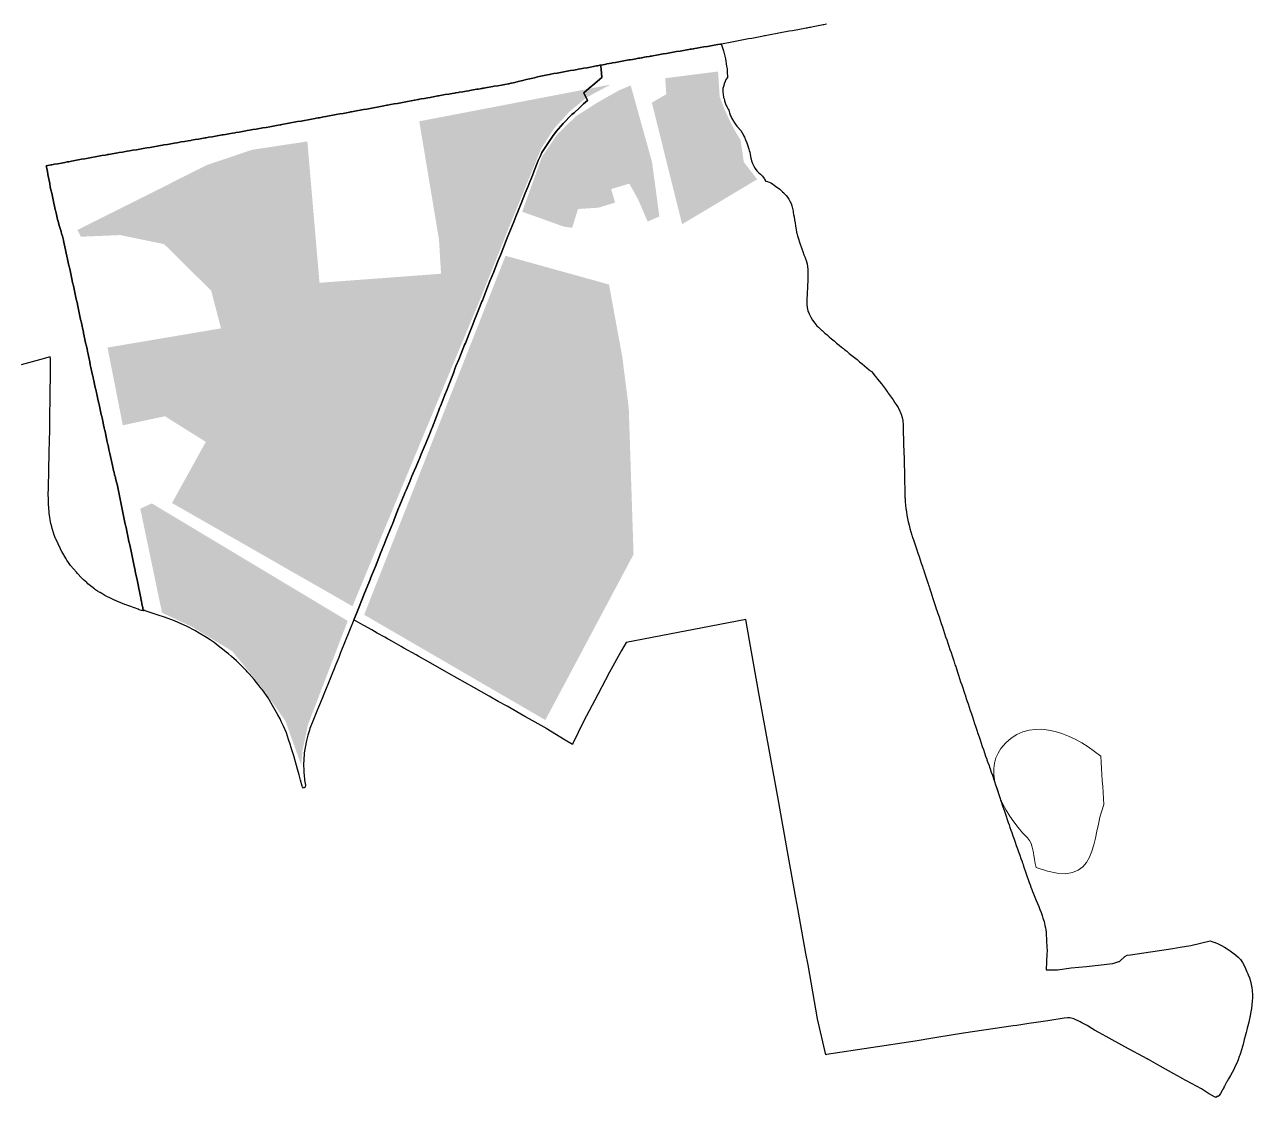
# Model space of a CAD drawing. Header units: inches. Extents: x 700041 to 707276, y 9319434 to 9324899.
# Drawn here: x 702514 to 705957, y 9319434 to 9322442 of the extents above; entities that cross this region are included whole.
import ezdxf

# ---------------------------------------------------------------- set-up
doc = ezdxf.new("R2010")
doc.units = ezdxf.units.IN
doc.header["$MEASUREMENT"] = 0
doc.layers.add('kampung', color=140, linetype='Continuous', lineweight=0)
doc.layers.add('Layer 2', color=7, linetype='Continuous', lineweight=0)

msp = doc.modelspace()

# ---------------------------------------------------------------- hatches: boundary and pattern name
at = {"layer": 'kampung'}
for points in [[(704458.2, 9322310.8), (704310.1, 9322291.9), (704313.1, 9322247.1), (704272.5, 9322223.3), (704357.6, 9321882.6), (704567.9, 9322008.4), (704530.5, 9322056.7), (704521.8, 9322117.5), (704503.3, 9322148.8), (704479.3, 9322197.6), (704462.9, 9322239.9), (704458.2, 9322310.8)], [(703633.9, 9321294.7), (703792.9, 9321676), (703874.4, 9321879.6), (703963.1, 9322096), (703998.6, 9322150.8), (704039.9, 9322196.5), (704088.3, 9322237.3), (704156.7, 9322274), (703620.5, 9322171.1), (703675.7, 9321840.1), (703681.5, 9321743.7), (703340.7, 9321718.3), (703306.7, 9322114.7), (703151.8, 9322091.3), (703026, 9322048.8), (702661.8, 9321866.5), (702671.5, 9321847.5), (702782, 9321852.1), (702905, 9321826.7), (703037.1, 9321696), (703064.5, 9321590.5), (702746.3, 9321536.8), (702789.2, 9321318.8), (702907.3, 9321344.1), (703021.9, 9321272.3), (702927.1, 9321100.9), (703433.2, 9320811.4), (703633.9, 9321294.7)], [(704213.3, 9322271.7), (704180.3, 9322257.8), (704119.9, 9322223.6), (704059.8, 9322185.4), (704007.5, 9322134.7), (703964.1, 9322070.9), (703909.1, 9321917.5), (704026.6, 9321875.6), (704049.2, 9321872.5), (704065.5, 9321925.1), (704123.2, 9321929), (704169.6, 9321943.1), (704158.5, 9321981.1), (704209.4, 9321996.4), (704234.7, 9321951.1), (704260.7, 9321890), (704293.7, 9321904.3), (704273.2, 9322056.4), (704213.3, 9322271.7)], [(704152.5, 9321713.5), (703862.3, 9321794.1), (703465.9, 9320787.5), (703974, 9320492.4), (704221.3, 9320956.9), (704207.9, 9321366.8), (704189.9, 9321509.7), (704152.5, 9321713.5)], [(702838.2, 9321085), (702899.1, 9320793.2), (702985, 9320752.9), (703096.3, 9320685.1), (703182.4, 9320579.4), (703245, 9320490), (703289.5, 9320365.8), (703293, 9320407), (703308.5, 9320479.5), (703419.8, 9320770.3), (702870.6, 9321099.8), (702838.2, 9321085)]]:
    msp.add_hatch(color=256, dxfattribs=at).paths.add_polyline_path(points, flags=0)

# ---------------------------------------------------------------- linework, layer by layer
msp.add_lwpolyline([(704762.7, 9322443.5), (704754.5, 9322441.7), (704753.3, 9322441.4), (704743.9, 9322439.4), (704734.3, 9322437.6), (704725.1, 9322435.9), (704724.9, 9322435.9), (704724.7, 9322435.8), (704717.4, 9322434.5), (704715.1, 9322434), (704710.4, 9322433.2), (704707.6, 9322432.7), (704705.5, 9322432.3), (704695.9, 9322430.5), (704686.3, 9322428.7), (704681.9, 9322427.9), (704676.7, 9322427), (704667.1, 9322425.2), (704657.5, 9322423.4), (704647.9, 9322421.7), (704638.3, 9322419.9), (704628.7, 9322418.1), (704619.1, 9322416.4), (704609.5, 9322414.6), (704600.1, 9322412.8), (704590.8, 9322411), (704588.4, 9322410.5), (704581.4, 9322409.1), (704572, 9322407.3), (704567, 9322406.4), (704562.7, 9322405.5), (704553.3, 9322403.7), (704543.9, 9322401.9), (704534.5, 9322400.1), (704525.2, 9322398.3), (704515.8, 9322396.5), (704506.4, 9322394.6), (704497.1, 9322392.8), (704487.2, 9322391.2), (704477.4, 9322389.5), (704467.5, 9322387.8), (704466.8, 9322387.7), (704464.7, 9322387.4), (704457.7, 9322386.2), (704447.8, 9322384.5), (704438, 9322382.9), (704428.2, 9322381.2), (704418.3, 9322379.5), (704408.5, 9322377.9), (704399, 9322376.3), (704393.2, 9322375.2), (704389.5, 9322374.6), (704388.6, 9322374.5), (704384.1, 9322373.7), (704380.1, 9322373), (704376, 9322372.3), (704371.5, 9322371.5), (704370.6, 9322371.3), (704361.2, 9322369.7), (704351.7, 9322368.1), (704342.2, 9322366.4), (704332.8, 9322364.8), (704323.3, 9322363.2), (704313.8, 9322361.5), (704304.4, 9322359.9), (704294.9, 9322358.3), (704285.4, 9322356.6), (704275.8, 9322354.9), (704271.2, 9322354.1), (704267.9, 9322353.5), (704266.2, 9322353.2), (704257.7, 9322351.7), (704256.6, 9322351.5), (704251, 9322350.5), (704246.9, 9322349.8), (704245, 9322349.4), (704243.8, 9322349.2), (704239.2, 9322348.4), (704237.3, 9322348.1), (704234.9, 9322347.7), (704227.7, 9322346.4), (704218.1, 9322344.7), (704212.2, 9322343.6), (704208.4, 9322343), (704198.8, 9322341.3), (704189.2, 9322339.5), (704184.4, 9322338.7), (704179.6, 9322337.8), (704170.7, 9322336.2), (704161.9, 9322334.6), (704159.5, 9322334.1), (704153.2, 9322333), (704153.1, 9322333), (704146.6, 9322331.8), (704144.3, 9322331.3), (704135.5, 9322329.7), (704128.9, 9322328.5), (704126.7, 9322328.1), (704123.9, 9322327.6), (704120.5, 9322326.9), (704117.8, 9322326.4), (704113.1, 9322325.6), (704109, 9322324.8), (704100.2, 9322323.2), (704090.9, 9322321.5), (704081.7, 9322319.8), (704072.4, 9322318.2), (704066.4, 9322317.1), (704063.1, 9322316.5), (704053.8, 9322314.8), (704044.6, 9322313.2), (704035.3, 9322311.5), (704026, 9322309.8), (704016.8, 9322308.2), (704007.5, 9322306.5), (703998.2, 9322304.8), (703988.9, 9322303.1), (703988.7, 9322303.1), (703985.5, 9322302.5), (703979.7, 9322301.5), (703970.4, 9322299.8), (703961.3, 9322297.6), (703952.2, 9322295.5), (703943.1, 9322293.3), (703934, 9322291.1), (703930.8, 9322290.4), (703920.6, 9322287.9), (703910.8, 9322285.6), (703906.6, 9322284.6), (703897.5, 9322282.5), (703888.4, 9322280.3), (703879.3, 9322278.1), (703877, 9322277.6), (703874.7, 9322277), (703872.3, 9322276.5), (703870.2, 9322276), (703860.4, 9322274.3), (703850.6, 9322272.6), (703840.7, 9322270.9), (703830.9, 9322269.2), (703826.4, 9322268.5), (703821.1, 9322267.6), (703816.9, 9322266.9), (703811.3, 9322265.9), (703801.4, 9322264.2), (703798.6, 9322263.7), (703796.4, 9322263.4), (703794.9, 9322263.1), (703791.6, 9322262.5), (703785.8, 9322261.6), (703781.8, 9322260.9), (703772, 9322259.2), (703762.2, 9322257.5), (703759.2, 9322257), (703752.3, 9322255.8), (703752, 9322255.8), (703742.5, 9322254.2), (703732.7, 9322252.5), (703730.9, 9322252.2), (703722.9, 9322250.8), (703721.8, 9322250.6), (703719.7, 9322250.3), (703713, 9322249.1), (703703.2, 9322247.5), (703693.4, 9322245.8), (703683.6, 9322244.1), (703675.3, 9322242.7), (703672.1, 9322242.1), (703663.9, 9322240.7), (703654.4, 9322239), (703650.8, 9322238.3), (703644.9, 9322237.2), (703635.4, 9322235.5), (703625.8, 9322233.7), (703621.3, 9322232.9), (703619.1, 9322232.5), (703616.3, 9322232), (703607.8, 9322230.4), (703606.8, 9322230.2), (703597.3, 9322228.5), (703587.8, 9322226.7), (703578.2, 9322224.9), (703568.7, 9322223.2), (703559.2, 9322221.4), (703549.7, 9322219.7), (703540.1, 9322217.9), (703531.7, 9322216.4), (703529.1, 9322215.9), (703521.1, 9322214.4), (703511.6, 9322212.7), (703502, 9322210.9), (703492.5, 9322209.1), (703491.7, 9322209), (703483, 9322207.4), (703473.5, 9322205.6), (703464, 9322203.9), (703454.4, 9322202.1), (703444.9, 9322200.4), (703435.4, 9322198.6), (703430.1, 9322197.6), (703427.6, 9322197.2), (703425.9, 9322196.9), (703416.3, 9322195.1), (703406.8, 9322193.3), (703397.3, 9322191.6), (703387.5, 9322189.8), (703377.7, 9322188), (703367.8, 9322186.2), (703358, 9322184.4), (703352.2, 9322183.4), (703348.2, 9322182.6), (703341.1, 9322181.3), (703337, 9322180.6), (703331.4, 9322179.6), (703328.6, 9322179), (703318.7, 9322177.2), (703308.9, 9322175.5), (703299.1, 9322173.7), (703289.3, 9322171.9), (703279.4, 9322170.1), (703269.6, 9322168.3), (703259.8, 9322166.5), (703250, 9322164.7), (703240.2, 9322162.9), (703235.5, 9322162.1), (703232.3, 9322161.5), (703230.3, 9322161.1), (703220.5, 9322159.3), (703210.7, 9322157.5), (703201.2, 9322155.9), (703191.6, 9322154.2), (703182.1, 9322152.6), (703172.6, 9322151), (703163.1, 9322149.3), (703153.5, 9322147.7), (703144, 9322146), (703137.8, 9322144.9), (703134.5, 9322144.4), (703125, 9322142.7), (703115.4, 9322141.1), (703105.9, 9322139.4), (703103.8, 9322139.1), (703096.4, 9322137.8), (703086.9, 9322136.1), (703077.4, 9322134.5), (703070.2, 9322133.3), (703067.8, 9322132.9), (703058.3, 9322131.2), (703048.8, 9322129.6), (703039.3, 9322127.9), (703029.7, 9322126.3), (703022.5, 9322125), (703020.2, 9322124.6), (703010.7, 9322123), (703001.2, 9322121.3), (702991.6, 9322119.7), (702982, 9322118), (702979.5, 9322117.6), (702972.3, 9322116.4), (702962.6, 9322114.7), (702953, 9322113.1), (702945.2, 9322111.7), (702940.4, 9322110.9), (702933.6, 9322109.7), (702924, 9322108.1), (702914.3, 9322106.4), (702904.6, 9322104.8), (702900.4, 9322104), (702894.9, 9322103.1), (702885.3, 9322101.4), (702875.6, 9322099.8), (702865.9, 9322098.1), (702856.3, 9322096.5), (702846.6, 9322094.8), (702846.1, 9322094.7), (702836.9, 9322093.1), (702827.3, 9322091.5), (702817.6, 9322089.8), (702807.9, 9322088.2), (702801.1, 9322087), (702796.6, 9322086.2), (702788.6, 9322084.9), (702778.9, 9322083.2), (702770.8, 9322081.8), (702769.2, 9322081.5), (702759.6, 9322079.9), (702749.9, 9322078.2), (702746.3, 9322077.6), (702740.2, 9322076.6), (702730.6, 9322074.9), (702720.9, 9322073.2), (702711.2, 9322071.6), (702701.8, 9322069.8), (702692.3, 9322068.1), (702682.9, 9322066.3), (702673.5, 9322064.6), (702664, 9322062.8), (702654.6, 9322061.1), (702645.2, 9322059.3), (702637.6, 9322057.9), (702633.6, 9322057.2), (702626.3, 9322055.8), (702616.9, 9322054.1), (702607.4, 9322052.3), (702598, 9322050.6), (702590.6, 9322049.2), (702588.6, 9322048.8), (702579.3, 9322047.1), (702579.1, 9322047.1), (702574.5, 9322046.2), (702574.5, 9322046.2), (702576, 9322038.5), (702577.6, 9322030.1), (702579.2, 9322021.6), (702580.9, 9322013.2), (702582.5, 9322004.7), (702584.1, 9321996.3), (702585.8, 9321987.8), (702587.8, 9321978.6), (702589.8, 9321969.5), (702591.8, 9321960.3), (702593.8, 9321951.1), (702595.8, 9321942), (702597.8, 9321932.8), (702599.9, 9321923.6), (702601.9, 9321914.4), (702603.9, 9321905.3), (702605.9, 9321896.1), (702608.4, 9321887.6), (702610.9, 9321879.2), (702613.5, 9321870.7), (702616, 9321862.3), (702617.7, 9321856.6), (702618.5, 9321853.8), (702618.6, 9321853.6), (702619.4, 9321850.7), (702619.6, 9321850), (702619.9, 9321849.2), (702621, 9321845.3), (702622.7, 9321837.8), (702622.9, 9321836.6), (702624.8, 9321827.9), (702626.7, 9321819.2), (702628.6, 9321810.5), (702630.5, 9321801.7), (702632.4, 9321793), (702634.3, 9321784.3), (702636.2, 9321775.6), (702638.1, 9321766.9), (702640.2, 9321757.4), (702642.2, 9321747.9), (702644.3, 9321738.4), (702646.3, 9321729), (702648.4, 9321719.5), (702650.5, 9321710), (702652.5, 9321700.6), (702654.6, 9321691.1), (702656.6, 9321681.6), (702658.7, 9321672.1), (702660.8, 9321662.7), (702662.8, 9321653.2), (702664.9, 9321643.7), (702666.9, 9321634.2), (702669, 9321624.8), (702671, 9321615.3), (702673.1, 9321605.8), (702675.2, 9321596.4), (702676.3, 9321591.2), (702678.5, 9321581.1), (702679.3, 9321577.4), (702681.2, 9321568.3), (702683.1, 9321559.3), (702685, 9321550.2), (702686.9, 9321541.1), (702688.8, 9321532), (702689.9, 9321526.8), (702690.3, 9321525.1), (702690.7, 9321523), (702691.7, 9321518.4), (702692.6, 9321513.9), (702694.5, 9321504.8), (702696.3, 9321496.8), (702698, 9321488.7), (702699.8, 9321480.6), (702700.7, 9321476.1), (702701.5, 9321472.6), (702703.6, 9321463.1), (702705.7, 9321453.5), (702707.3, 9321446.2), (702707.8, 9321444), (702709.9, 9321434.5), (702712, 9321425), (702714.1, 9321415.5), (702715.3, 9321410.2), (702716.2, 9321406), (702718.3, 9321396.5), (702720.4, 9321387), (702721.8, 9321380.6), (702722.5, 9321377.5), (702724.6, 9321367.9), (702726.7, 9321358.4), (702728.8, 9321348.9), (702730.1, 9321343.1), (702730.9, 9321339.4), (702733, 9321329.9), (702735.1, 9321320.4), (702737, 9321311.6), (702737.2, 9321310.9), (702739.3, 9321301.4), (702741.4, 9321291.8), (702742.8, 9321285.4), (702743.5, 9321282.3), (702744.8, 9321276.1), (702745.6, 9321272.8), (702747.3, 9321264.9), (702747.3, 9321264.8), (702747.7, 9321263.3), (702750.3, 9321250.9), (702752.6, 9321240.1), (702754.6, 9321231.6), (702756.6, 9321223.1), (702758.6, 9321214.6), (702760.5, 9321205.9), (702762.4, 9321197.1), (702764.4, 9321188.4), (702764.5, 9321187.8), (702766.2, 9321179.9), (702766.3, 9321179.6), (702768.3, 9321172), (702768.6, 9321170.9), (702770.8, 9321162.2), (702773.1, 9321153.5), (702775, 9321144.2), (702776.9, 9321134.9), (702778.8, 9321125.7), (702780.7, 9321116.4), (702782.6, 9321107.1), (702784.5, 9321097.8), (702786.4, 9321088.5), (702788.3, 9321079.2), (702790.3, 9321069.9), (702792.2, 9321060.6), (702794.1, 9321051.3), (702796.1, 9321041.7), (702798.2, 9321032), (702800.3, 9321022.3), (702802.3, 9321012.7), (702804.4, 9321003), (702806.4, 9320993.4), (702808.5, 9320983.7), (702810.4, 9320974.6), (702812.4, 9320965.4), (702814.3, 9320956.3), (702816.2, 9320947.2), (702818.2, 9320938), (702820.1, 9320928.9), (702822, 9320919.8), (702823.7, 9320911.8), (702824.1, 9320910), (702826.1, 9320900.3), (702828.2, 9320890.5), (702830.2, 9320880.8), (702832.3, 9320871), (702834.3, 9320861.3), (702836, 9320852.5), (702837.7, 9320843.8), (702839.4, 9320835), (702841, 9320826.9), (702841.2, 9320826.3), (702842.9, 9320817.5), (702844.9, 9320807.8), (702845.2, 9320806.1), (702846.6, 9320799.7), (702846.8, 9320798.5), (702846.9, 9320798.2), (702841.5, 9320799.5), (702835, 9320801.8), (702832.2, 9320802.8), (702821.7, 9320806.7), (702820.6, 9320807.1), (702811.4, 9320810.4), (702803, 9320813.5), (702798.3, 9320815.3), (702794.8, 9320816.6), (702772.3, 9320825.8), (702770.2, 9320826.7), (702768.8, 9320827.3), (702767.4, 9320827.8), (702754.5, 9320833.7), (702744.8, 9320838.7), (702738.4, 9320842), (702730.2, 9320846.8), (702725.7, 9320849.5), (702725, 9320849.9), (702724.3, 9320850.3), (702718.4, 9320854.1), (702713, 9320857.9), (702709.4, 9320860.5), (702707.4, 9320861.9), (702706.5, 9320862.7), (702702.6, 9320865.7), (702695, 9320871.7), (702691.5, 9320874.6), (702688, 9320877.6), (702679, 9320885.8), (702672.5, 9320892.4), (702663.1, 9320902.1), (702661.6, 9320903.9), (702659, 9320906.8), (702642.6, 9320926.1), (702637, 9320934.2), (702632.2, 9320941), (702630.1, 9320944.2), (702618, 9320964.5), (702617.5, 9320965.5), (702614.2, 9320972.6), (702601.2, 9321000.3), (702600.8, 9321001.2), (702595.8, 9321013.8), (702595.8, 9321014), (702591.1, 9321029.2), (702590, 9321033.8), (702587.8, 9321043.5), (702586.7, 9321048), (702583.4, 9321067), (702582.9, 9321071.9), (702582.9, 9321072.6), (702581.3, 9321089.9), (702581.1, 9321094.5), (702580.8, 9321105.5), (702580.6, 9321110.9), (702580.3, 9321126.5), (702580.5, 9321140.4), (702580.7, 9321152), (702580.8, 9321154.5), (702581.1, 9321164), (702581.4, 9321172.4), (702581.6, 9321181.5), (702581.9, 9321189.7), (702582, 9321200.8), (702582.1, 9321208.8), (702582.3, 9321226.5), (702582.3, 9321227.7), (702583, 9321251.6), (702583.4, 9321266.5), (702583.6, 9321274.2), (702583.9, 9321287.5), (702584.1, 9321293.2), (702584.2, 9321306.3), (702584.3, 9321318), (702584.5, 9321332.5), (702584.6, 9321337.1), (702584.8, 9321357.4), (702585.2, 9321381.9), (702585.5, 9321408.2), (702585.6, 9321412.6), (702585.7, 9321425.1), (702586, 9321444.5), (702586, 9321446.5), (702586.2, 9321463.2), (702586.2, 9321465.4), (702586.3, 9321478.2), (702586.3, 9321491.2), (702586.3, 9321498.5), (702586.1, 9321506.4), (702585.9, 9321511.1), (702555.2, 9321502.6), (702504.6, 9321488.6)])
for points in [[(705077.8, 9320781.3), (705080.9, 9320772), (705084.1, 9320762.6), (705087.2, 9320753.3), (705090.3, 9320743.9), (705093.3, 9320735), (705096.4, 9320726.1), (705099.4, 9320717.2), (705102.4, 9320708.3), (705105.4, 9320699.4), (705108.5, 9320690.5), (705111.5, 9320681.5), (705114.5, 9320672.6), (705114.5, 9320672.6), (705117.5, 9320663.7), (705119.1, 9320658.8), (705120.4, 9320654.9), (705120.5, 9320654.5), (705121.7, 9320651), (705122.4, 9320648.9), (705123.5, 9320645.5), (705123.5, 9320645.4), (705124.6, 9320642.1), (705124.6, 9320642.1), (705125.8, 9320638.4), (705127.5, 9320633.2), (705129.6, 9320627), (705132.6, 9320617.8), (705135.6, 9320608.6), (705138.5, 9320599.9), (705141.5, 9320591.1), (705144.4, 9320582.3), (705147.4, 9320573.5), (705150.3, 9320564.7), (705151, 9320562.6), (705154.4, 9320552.7), (705156.2, 9320547.1), (705159.3, 9320537.9), (705162.4, 9320528.7), (705165.5, 9320519.4), (705168.6, 9320510.2), (705171.6, 9320501), (705174.7, 9320491.7), (705177.8, 9320482.5), (705180.3, 9320475.1), (705183, 9320467), (705183.9, 9320464), (705187, 9320454.8), (705188.7, 9320449.8), (705190.1, 9320445.7), (705193.2, 9320436.7), (705196.3, 9320427.6), (705199.3, 9320418.6), (705202.4, 9320409.5), (705205.5, 9320400.5), (705208.6, 9320391.4), (705211.7, 9320382.4), (705212.3, 9320380.6), (705214.2, 9320375.1), (705214.8, 9320373.5), (705218, 9320364.5), (705219.6, 9320360), (705221.1, 9320355.6), (705224.2, 9320346.6), (705227.4, 9320337.7), (705228.4, 9320334.7), (705230.5, 9320328.7), (705233.6, 9320319.7), (705236.6, 9320310.7), (705239.5, 9320301.6), (705242.5, 9320292.6), (705245.4, 9320283.5), (705248.3, 9320274.8), (705251.3, 9320266.1), (705253.1, 9320260.7), (705255, 9320255), (705257.1, 9320248.7), (705260.1, 9320240), (705263, 9320231.3), (705265.9, 9320222.6), (705268.9, 9320213.9), (705271.8, 9320205.2), (705274.3, 9320198.1), (705276.8, 9320191), (705279.3, 9320183.9), (705281.7, 9320176.8), (705284, 9320170.4), (705285, 9320167.7), (705288.2, 9320158.6), (705291.4, 9320149.6), (705294.6, 9320140.5), (705297.8, 9320131.4), (705301, 9320122.4), (705304.2, 9320113.4), (705307.4, 9320104.4), (705310.6, 9320095.4), (705311, 9320094.3), (705312.5, 9320090.3), (705313.8, 9320086.4), (705317, 9320077.4), (705319.8, 9320069.4), (705322.6, 9320061.3), (705325.4, 9320053.2), (705328.2, 9320045.1), (705329.9, 9320040.1), (705331, 9320037.1), (705333.3, 9320030.5), (705335.6, 9320024), (705337.9, 9320017.4), (705340.2, 9320011.4), (705342.6, 9320005.3), (705346.4, 9319996.1), (705350.2, 9319986.8), (705354, 9319977.6), (705357.4, 9319969.6), (705360.8, 9319961.5), (705364.3, 9319952.8), (705367, 9319944.4), (705369.4, 9319936.8), (705372.3, 9319927.7), (705373.6, 9319922.1), (705374.8, 9319916.6), (705376, 9319910.2), (705377.1, 9319903.8), (705377.9, 9319897.4), (705378.7, 9319889.5), (705379.3, 9319880.3), (705379.5, 9319874.9), (705379.5, 9319871.7), (705380.1, 9319857.9), (705380.7, 9319843.2), (705380.5, 9319837.9), (705378.8, 9319814), (705378.7, 9319792.3), (705380.8, 9319792.3), (705410.3, 9319792.1), (705448.8, 9319797.4), (705491.2, 9319801.7), (705565.2, 9319810.1), (705582.2, 9319815), (705583.6, 9319815.5), (705599.1, 9319829.5), (705605.5, 9319833.2), (705614.8, 9319834.3), (705733.2, 9319851.6), (705754, 9319855.5), (705784.3, 9319860.4), (705838.1, 9319873.5), (705843.2, 9319871.9), (705845.8, 9319870.9), (705851.1, 9319868.9), (705852.2, 9319868.5), (705861, 9319864.7), (705869.7, 9319860.4), (705878, 9319855.7), (705886, 9319850.5), (705893.9, 9319845.1), (705901.6, 9319839.5), (705909.2, 9319833.7), (705916.7, 9319827.7), (705923, 9319820.5), (705928.6, 9319812.7), (705933.5, 9319804.4), (705937.6, 9319795.7), (705940.8, 9319786.7), (705943.4, 9319781), (705944.8, 9319778), (705948.2, 9319769.2), (705951, 9319760.1), (705953.3, 9319750.9), (705955, 9319741.6), (705955.9, 9319734.4), (705956.1, 9319732.1), (705956.7, 9319722.7), (705956.7, 9319713.2), (705956.1, 9319703.7), (705955.1, 9319693.8), (705953.8, 9319684), (705953, 9319678.5), (705952.3, 9319674.1), (705950.6, 9319664.4), (705950.2, 9319662.5), (705949.5, 9319658.9), (705948.7, 9319654.6), (705946.5, 9319644.9), (705944.1, 9319635.3), (705942.2, 9319628.5), (705940.9, 9319623.8), (705940.9, 9319623.7), (705938.9, 9319616.1), (705936.4, 9319606.4), (705933.8, 9319596.8), (705931.3, 9319587.1), (705930.3, 9319583.2), (705928.8, 9319577.5), (705926.2, 9319567.8), (705923.2, 9319558.4), (705921.1, 9319552.4), (705919.9, 9319549.1), (705916.4, 9319539.8), (705912.7, 9319530.7), (705908.7, 9319521.6), (705904.5, 9319512.7), (705899.7, 9319504), (705894.8, 9319495.4), (705890, 9319486.7), (705885.2, 9319478.1), (705884.3, 9319476.6), (705880.6, 9319469.8), (705878.6, 9319466.2), (705876.7, 9319462.7), (705876.1, 9319461.6), (705873.9, 9319457.6), (705871.5, 9319453.3), (705867, 9319445), (705863.3, 9319440.1), (705861.9, 9319438.3), (705861.7, 9319438.1), (705860.2, 9319436.8), (705858.5, 9319437.8), (705857.4, 9319436.9), (705854.2, 9319434.3), (705854, 9319434.2), (705850.5, 9319436.2), (705833.7, 9319445.5), (705813.5, 9319458.4), (705758, 9319488.7), (705756.6, 9319489.4), (705735.9, 9319500.7), (705697.9, 9319522.1), (705691.8, 9319525.6), (705665.6, 9319540.3), (705664.5, 9319541), (705664.5, 9319541), (705661.5, 9319542.5), (705599.2, 9319576.3), (705546.4, 9319605.3), (705526.2, 9319616.4), (705513.6, 9319623.2), (705506.4, 9319627.5), (705493.1, 9319635.6), (705478.3, 9319643.7), (705473.7, 9319646.3), (705455.6, 9319654.4), (705444.2, 9319657.1), (705437.8, 9319657.5), (705428.7, 9319656.2), (705383.1, 9319649.2), (705350.6, 9319644.4), (705329.7, 9319641.3), (705296.1, 9319636.3), (705285.8, 9319634.8), (705203.2, 9319622.5), (705146.2, 9319614.1), (705071.4, 9319602.1), (705060.8, 9319600.4), (705010.7, 9319592.4), (704762, 9319554.3), (704761.9, 9319554.3), (704760.7, 9319554.1), (704760.6, 9319554), (704737.5, 9319654.2), (704710.5, 9319806.1), (704704.7, 9319837.7), (704681.5, 9319964.2), (704676.2, 9319994.2), (704653.1, 9320124), (704628.5, 9320261), (704601.3, 9320409.4), (704572.3, 9320567.3), (704546.5, 9320715), (704535.7, 9320774.4), (704200.6, 9320710.2), (704187.8, 9320687.6), (704154.3, 9320626.4), (704121.4, 9320564.4), (704081, 9320488.2), (704051.2, 9320427), (704049.8, 9320424.1), (704049.8, 9320424), (704029.5, 9320436.3), (703976.3, 9320468.8), (703974, 9320470.2), (703970.3, 9320472.3), (703929, 9320495.8), (703916.8, 9320502.7), (703866.8, 9320530.8), (703841.9, 9320544.8), (703816.6, 9320559), (703773.4, 9320583.4), (703703.8, 9320622.8), (703696.6, 9320626.9), (703646.4, 9320655.1), (703619.5, 9320670.4), (703611.6, 9320674.8), (703577.6, 9320694.1), (703569.4, 9320698.7), (703543.6, 9320713.3), (703535, 9320718.2), (703531.4, 9320720.2), (703524, 9320724.4), (703502.8, 9320736.4), (703487, 9320745.2), (703487, 9320745.2), (703464.8, 9320757.6), (703463.1, 9320758.6), (703436.9, 9320773.3), (703436.9, 9320773.3), (703437.8, 9320775.6), (703441.4, 9320784.4), (703444, 9320790.8), (703449.7, 9320804.8), (703460.2, 9320830.9), (703465.1, 9320843), (703471.5, 9320859), (703483.4, 9320888.7), (703483.8, 9320889.8), (703497.5, 9320923.1), (703502.3, 9320934.8), (703513.1, 9320962.5), (703515.7, 9320969), (703518.4, 9320976.1), (703519.3, 9320978.3), (703521.9, 9320985), (703524.7, 9320991.8), (703528.1, 9320999.9), (703543.7, 9321037.7), (703545.1, 9321041.2), (703553, 9321061.9), (703562.3, 9321086), (703564.2, 9321090.6), (703574.6, 9321115.6), (703577, 9321121.5), (703578, 9321123.8), (703580.2, 9321129.1), (703583.5, 9321137), (703593.6, 9321161), (703593.6, 9321161.1), (703600, 9321176.2), (703607.1, 9321192.6), (703611.7, 9321203.3), (703618.4, 9321219), (703620.2, 9321223.3), (703626.2, 9321237.9), (703634.2, 9321257.1), (703638, 9321266.1), (703639.8, 9321270.7), (703648.2, 9321291), (703649, 9321293), (703655.2, 9321308.2), (703656.4, 9321311.3), (703668.8, 9321343.8), (703674.5, 9321358.7), (703677.6, 9321366.8), (703679.9, 9321372.6), (703686.6, 9321389.6), (703692.5, 9321404.6), (703698.4, 9321419.6), (703703.3, 9321432.2), (703704, 9321434), (703716, 9321465.4), (703717.1, 9321468.1), (703720.5, 9321477), (703723.3, 9321484.1), (703731.1, 9321503.2), (703737.9, 9321520), (703747.7, 9321544), (703749.8, 9321549.3), (703759.4, 9321573.3), (703761.1, 9321577.7), (703770.5, 9321601.1), (703774.7, 9321611.5), (703785.9, 9321639.6), (703787.8, 9321644.6), (703796.3, 9321665.8), (703797.3, 9321668.5), (703800.5, 9321676.6), (703810.2, 9321701), (703820.6, 9321727.2), (703822.3, 9321731.7), (703825.9, 9321741.1), (703827.3, 9321744.8), (703840.1, 9321776.5), (703840.9, 9321778.5), (703847.8, 9321795.7), (703856.6, 9321817.5), (703862.5, 9321832.3), (703867.3, 9321844.3), (703885.7, 9321889.5), (703891.6, 9321904.3), (703897.7, 9321919.8), (703906.1, 9321941), (703917.6, 9321969.6), (703925.4, 9321989), (703930.2, 9322001), (703937.5, 9322019.3), (703942.6, 9322031.8), (703951.3, 9322053.9), (703954.2, 9322061.2), (703959, 9322072.3), (703964.2, 9322083.3), (703977, 9322103.2), (703994.1, 9322128.1), (704004.1, 9322142.4), (704023.6, 9322164.9), (704048.3, 9322189.8), (704054.4, 9322195.3), (704057.3, 9322198), (704066.6, 9322206.5), (704081, 9322220.3), (704092.1, 9322229.8), (704081.9, 9322251.3), (704096.7, 9322263.6), (704096.7, 9322263.6), (704112.6, 9322276.8), (704113.7, 9322277.7), (704132.8, 9322293.6), (704130.1, 9322317.4), (704129.4, 9322324.8), (704128.9, 9322328.5), (704135.5, 9322329.7), (704144.3, 9322331.3), (704146.6, 9322331.8), (704153.1, 9322333), (704153.2, 9322333), (704159.5, 9322334.1), (704161.9, 9322334.6), (704170.7, 9322336.2), (704179.6, 9322337.8), (704184.4, 9322338.7), (704189.2, 9322339.5), (704198.8, 9322341.3), (704208.4, 9322343), (704212.2, 9322343.6), (704218.1, 9322344.7), (704227.7, 9322346.4), (704234.9, 9322347.7), (704237.3, 9322348.1), (704239.2, 9322348.4), (704243.8, 9322349.2), (704245, 9322349.4), (704246.9, 9322349.8), (704251, 9322350.5), (704256.6, 9322351.5), (704257.7, 9322351.7), (704266.2, 9322353.2), (704267.9, 9322353.5), (704271.2, 9322354.1), (704275.8, 9322354.9), (704285.4, 9322356.6), (704294.9, 9322358.3), (704304.4, 9322359.9), (704313.8, 9322361.5), (704323.3, 9322363.2), (704332.8, 9322364.8), (704342.2, 9322366.4), (704351.7, 9322368.1), (704361.2, 9322369.7), (704370.6, 9322371.3), (704371.5, 9322371.5), (704376, 9322372.3), (704380.1, 9322373), (704384.1, 9322373.7), (704388.6, 9322374.5), (704389.5, 9322374.6), (704393.2, 9322375.2), (704399, 9322376.3), (704408.5, 9322377.9), (704418.3, 9322379.5), (704428.2, 9322381.2), (704438, 9322382.9), (704447.8, 9322384.5), (704457.7, 9322386.2), (704464.7, 9322387.4), (704466.8, 9322387.7), (704467.6, 9322385.5), (704473.5, 9322368.4), (704479.1, 9322346.4), (704482.4, 9322325.5), (704483, 9322321.6), (704484.2, 9322318.6), (704484.2, 9322318), (704483.7, 9322311.3), (704483.6, 9322310.7), (704484.4, 9322294.3), (704480.2, 9322288), (704480.1, 9322287.1), (704479.2, 9322285.4), (704477.8, 9322282.6), (704475.3, 9322276.3), (704474.1, 9322271.9), (704473.2, 9322268.7), (704472.1, 9322263.2), (704471.5, 9322256.4), (704471.8, 9322253.1), (704472.3, 9322247), (704473.9, 9322237.7), (704475, 9322233.8), (704475.9, 9322230), (704476.3, 9322228.6), (704479.5, 9322219.7), (704481.3, 9322215.7), (704482.6, 9322212.8), (704484.2, 9322210.5), (704484.7, 9322209), (704486.5, 9322205.4), (704488.2, 9322202.1), (704490.5, 9322194.7), (704493.6, 9322186.8), (704495.1, 9322183.7), (704497.3, 9322179), (704501.4, 9322171.5), (704502.5, 9322169.7), (704504.4, 9322166.8), (704506, 9322164.3), (704511, 9322157.4), (704516.3, 9322151.9), (704516.8, 9322151.3), (704519.3, 9322148.3), (704521.7, 9322145.4), (704529.9, 9322132.3), (704529.9, 9322131.6), (704532.5, 9322126.2), (704535.2, 9322119.1), (704538.9, 9322110.7), (704542.1, 9322102), (704543.9, 9322096), (704544.7, 9322093.2), (704545.7, 9322089.2), (704547.1, 9322084.4), (704548, 9322078.9), (704550.4, 9322066.4), (704550.8, 9322065.5), (704550.7, 9322064.9), (704552.2, 9322059.9), (704555, 9322052.5), (704558.5, 9322045.3), (704562.6, 9322038.5), (704567.2, 9322032.1), (704572.4, 9322026.2), (704577.2, 9322022.5), (704581.6, 9322018.4), (704582.8, 9322016.9), (704584.6, 9322014.9), (704585.5, 9322013.8), (704585.9, 9322013.1), (704587.4, 9322010.9), (704587.6, 9322010.6), (704588.9, 9322008.8), (704591.5, 9322003.9), (704591.7, 9322003.5), (704596.8, 9322002.3), (704601.8, 9322000.5), (704606.5, 9321998.2), (704611, 9321995.5), (704615.2, 9321992.3), (704619.3, 9321989.4), (704623.5, 9321986.6), (704627.5, 9321983.5), (704631.4, 9321980.4), (704635.2, 9321977), (704636.4, 9321976), (704639, 9321973.6), (704642.5, 9321970.1), (704643.8, 9321968.7), (704645.3, 9321967.2), (704648.1, 9321964.1), (704649.3, 9321962.7), (704652.6, 9321958.8), (704656.5, 9321952.9), (704659.9, 9321946.8), (704662.8, 9321940.3), (704665.2, 9321933.7), (704667, 9321926.9), (704668.5, 9321918.8), (704669.2, 9321915.2), (704670.1, 9321910), (704671.5, 9321902.8), (704673, 9321894.7), (704674.4, 9321886.7), (704675.8, 9321877.4), (704677.1, 9321868.1), (704678.2, 9321860.3), (704678.8, 9321857.8), (704681.1, 9321850.1), (704683.8, 9321841.4), (704686.5, 9321832.7), (704689.6, 9321823.7), (704690.1, 9321822.2), (704692.1, 9321816.3), (704693.2, 9321813.1), (704695.7, 9321805.7), (704698.8, 9321796.7), (704702.4, 9321789), (704702.7, 9321788.2), (704705.3, 9321781), (704707.1, 9321774.6), (704707.9, 9321771.5), (704709.3, 9321764.4), (704710.2, 9321755.9), (704710.1, 9321747.4), (704710, 9321738.8), (704709.9, 9321735.2), (704709.9, 9321732), (704709.8, 9321730.2), (704709.7, 9321721.6), (704709.3, 9321712.1), (704708.9, 9321702.6), (704708.5, 9321693.2), (704708.4, 9321690.7), (704708.1, 9321683.7), (704707.1, 9321675), (704706.8, 9321666.2), (704707.1, 9321657.4), (704707.2, 9321657.1), (704708.1, 9321648.7), (704709.8, 9321640.1), (704710, 9321639.6), (704710.1, 9321638.8), (704711.2, 9321636.7), (704712.5, 9321634.3), (704712.4, 9321633.8), (704713.7, 9321630.9), (704718.2, 9321622), (704723.4, 9321613.6), (704729.3, 9321605.5), (704735.7, 9321597.9), (704740, 9321593.9), (704749.4, 9321585), (704750.2, 9321584.2), (704757.5, 9321577.4), (704763.8, 9321572), (704770.1, 9321566.5), (704776.4, 9321561.1), (704783.5, 9321555.2), (704790.5, 9321549.4), (704797.5, 9321543.6), (704804.6, 9321537.8), (704809.6, 9321533.7), (704811.6, 9321532), (704812.7, 9321531.1), (704816.4, 9321528.2), (704818.9, 9321526.2), (704826.2, 9321520.3), (704833.4, 9321514.5), (704840.7, 9321508.7), (704848, 9321502.9), (704855.3, 9321497.1), (704862.5, 9321491.2), (704869, 9321485.6), (704875.4, 9321480), (704882.1, 9321474.6), (704884.6, 9321472.6), (704885.3, 9321472), (704887.1, 9321470.6), (704888.8, 9321469.3), (704893.8, 9321462.9), (704894.3, 9321462.3), (704899.9, 9321455.4), (704905.4, 9321448.5), (704911, 9321441.6), (704916.5, 9321434.6), (704922.1, 9321427.7), (704927.4, 9321420.1), (704931.6, 9321414.3), (704934.3, 9321410.4), (704935.3, 9321409.1), (704938.2, 9321404.9), (704943.6, 9321397.3), (704949, 9321389.8), (704954.4, 9321382.2), (704959.8, 9321374.6), (704963.2, 9321368.7), (704964.4, 9321366.6), (704968.4, 9321358.3), (704969.2, 9321356.1), (704970.8, 9321352.1), (704971.7, 9321349.7), (704974.3, 9321340.9), (704976.1, 9321331.9), (704976.5, 9321328.9), (704977.2, 9321322.7), (704977.6, 9321313.5), (704977.2, 9321304.3), (704977.5, 9321295.3), (704977.6, 9321291.3), (704977.8, 9321286.4), (704977.9, 9321284.4), (704978.1, 9321277.4), (704978.4, 9321268.4), (704978.6, 9321259.4), (704978.9, 9321250.5), (704979.2, 9321241.5), (704979.5, 9321236.8), (704979.8, 9321232.5), (704980, 9321222.8), (704980.2, 9321213.2), (704980.4, 9321203.6), (704980.6, 9321194), (704980.7, 9321184.4), (704980.8, 9321180.6), (704981, 9321173.7), (704981.1, 9321170.3), (704981.2, 9321163.3), (704981.4, 9321155), (704981.6, 9321146.8), (704981.8, 9321138.5), (704982, 9321130.1), (704982.3, 9321121.8), (704982.4, 9321115.9), (704982.5, 9321113.4), (704983.3, 9321104), (704984, 9321094.6), (704985.2, 9321085.3), (704986.3, 9321076), (704987.9, 9321066.8), (704989.5, 9321057.6), (704991.6, 9321048.3), (704992.3, 9321045.3), (704993.8, 9321039), (704995.9, 9321029.7), (704998.6, 9321020.2), (705001.4, 9321010.8), (705002.8, 9321006.6), (705003.4, 9321004.9), (705006.8, 9320995.1), (705009.7, 9320986.6), (705012.6, 9320978.1), (705015.6, 9320969.5), (705018.7, 9320960.2), (705021.9, 9320950.8), (705025, 9320941.4), (705028.2, 9320932), (705031.3, 9320922.7), (705032.8, 9320918.4), (705034.2, 9320914.1), (705037.1, 9320905.5), (705040, 9320896.9), (705041.2, 9320893.6), (705043.8, 9320885.7), (705045.9, 9320879.7), (705047.7, 9320873.9), (705048.8, 9320870.3), (705049, 9320869.6), (705050.4, 9320865.3), (705050.8, 9320863.9), (705051.7, 9320860.9), (705052.3, 9320859.1), (705053.2, 9320856.3), (705054.7, 9320851.5), (705057.6, 9320842.1), (705060.5, 9320832.7), (705063.3, 9320824.6), (705066, 9320816.4), (705068.8, 9320808.2), (705069.1, 9320807.4), (705072.6, 9320797), (705074.7, 9320790.7), (705077.8, 9320781.3)], [(703298.1, 9320302.6), (703296.2, 9320301.7), (703292.6, 9320305.2), (703292.1, 9320307), (703287.4, 9320324.1), (703283.3, 9320338.9), (703278.9, 9320354.9), (703268.3, 9320391.6), (703262.4, 9320412.1), (703260.6, 9320417.8), (703259.3, 9320421.9), (703254.2, 9320437.8), (703248.3, 9320456.2), (703239.7, 9320475.4), (703239, 9320477), (703237.2, 9320480.9), (703233.5, 9320488.6), (703230.3, 9320495.3), (703223.9, 9320506.9), (703212.9, 9320526.9), (703196.4, 9320554.8), (703180.7, 9320576.9), (703179, 9320579), (703174.7, 9320584.3), (703157.1, 9320606.1), (703143.4, 9320621.5), (703137.8, 9320627.7), (703135.8, 9320630), (703132.2, 9320634), (703124.7, 9320641.5), (703112.5, 9320653.8), (703109.7, 9320656.6), (703107.8, 9320658.5), (703093.7, 9320670.6), (703085.5, 9320677.6), (703079.4, 9320682.8), (703073.3, 9320687.7), (703057, 9320700.8), (703045.6, 9320710), (703036.9, 9320715.4), (703034.1, 9320717.1), (703024, 9320723.4), (703023.9, 9320723.4), (703018.8, 9320726.5), (703003.6, 9320735.7), (702990.9, 9320743.3), (702969.7, 9320754.2), (702934, 9320770.9), (702906, 9320781.1), (702888.1, 9320786.8), (702852, 9320798.2), (702851.7, 9320798.3), (702851.5, 9320799.2), (702846.6, 9320799.7), (702845.2, 9320806.1), (702844.9, 9320807.8), (702842.9, 9320817.5), (702841.2, 9320826.3), (702841, 9320826.9), (702839.4, 9320835), (702837.7, 9320843.8), (702836, 9320852.5), (702834.3, 9320861.3), (702832.3, 9320871), (702830.2, 9320880.8), (702828.2, 9320890.5), (702826.1, 9320900.3), (702824.1, 9320910), (702823.7, 9320911.8), (702822, 9320919.8), (702820.1, 9320928.9), (702818.2, 9320938), (702816.2, 9320947.2), (702814.3, 9320956.3), (702812.4, 9320965.4), (702810.4, 9320974.6), (702808.5, 9320983.7), (702806.4, 9320993.4), (702804.4, 9321003), (702802.3, 9321012.7), (702800.3, 9321022.3), (702798.2, 9321032), (702796.1, 9321041.7), (702794.1, 9321051.3), (702792.2, 9321060.6), (702790.3, 9321069.9), (702788.3, 9321079.2), (702786.4, 9321088.5), (702784.5, 9321097.8), (702782.6, 9321107.1), (702780.7, 9321116.4), (702778.8, 9321125.7), (702776.9, 9321134.9), (702775, 9321144.2), (702773.1, 9321153.5), (702770.8, 9321162.2), (702768.6, 9321170.9), (702768.3, 9321172), (702766.3, 9321179.6), (702766.2, 9321179.9), (702764.5, 9321187.8), (702764.4, 9321188.4), (702762.4, 9321197.1), (702760.5, 9321205.9), (702758.6, 9321214.6), (702756.6, 9321223.1), (702754.6, 9321231.6), (702752.6, 9321240.1), (702750.3, 9321250.9), (702747.7, 9321263.3), (702747.3, 9321264.8), (702747.3, 9321264.9), (702745.6, 9321272.8), (702744.8, 9321276.1), (702743.5, 9321282.3), (702742.8, 9321285.4), (702741.4, 9321291.8), (702739.3, 9321301.4), (702737.2, 9321310.9), (702737, 9321311.6), (702735.1, 9321320.4), (702733, 9321329.9), (702730.9, 9321339.4), (702730.1, 9321343.1), (702728.8, 9321348.9), (702726.7, 9321358.4), (702724.6, 9321367.9), (702722.5, 9321377.5), (702721.8, 9321380.6), (702720.4, 9321387), (702718.3, 9321396.5), (702716.2, 9321406), (702715.3, 9321410.2), (702714.1, 9321415.5), (702712, 9321425), (702709.9, 9321434.5), (702707.8, 9321444), (702707.3, 9321446.2), (702705.7, 9321453.5), (702703.6, 9321463.1), (702701.5, 9321472.6), (702700.7, 9321476.1), (702699.8, 9321480.6), (702698, 9321488.7), (702696.3, 9321496.8), (702694.5, 9321504.8), (702692.6, 9321513.9), (702691.7, 9321518.4), (702690.7, 9321523), (702690.3, 9321525.1), (702689.9, 9321526.8), (702688.8, 9321532), (702686.9, 9321541.1), (702685, 9321550.2), (702683.1, 9321559.3), (702681.2, 9321568.3), (702679.3, 9321577.4), (702678.5, 9321581.1), (702676.3, 9321591.2), (702675.2, 9321596.4), (702673.1, 9321605.8), (702671, 9321615.3), (702669, 9321624.8), (702666.9, 9321634.2), (702664.9, 9321643.7), (702662.8, 9321653.2), (702660.8, 9321662.7), (702658.7, 9321672.1), (702656.6, 9321681.6), (702654.6, 9321691.1), (702652.5, 9321700.6), (702650.5, 9321710), (702648.4, 9321719.5), (702646.3, 9321729), (702644.3, 9321738.4), (702642.2, 9321747.9), (702640.2, 9321757.4), (702638.1, 9321766.9), (702636.2, 9321775.6), (702634.3, 9321784.3), (702632.4, 9321793), (702630.5, 9321801.7), (702628.6, 9321810.5), (702626.7, 9321819.2), (702624.8, 9321827.9), (702622.9, 9321836.6), (702622.7, 9321837.8), (702621, 9321845.3), (702619.9, 9321849.2), (702619.6, 9321850), (702619.4, 9321850.7), (702618.6, 9321853.6), (702618.5, 9321853.8), (702617.7, 9321856.6), (702616, 9321862.3), (702613.5, 9321870.7), (702610.9, 9321879.2), (702608.4, 9321887.6), (702605.9, 9321896.1), (702603.9, 9321905.3), (702601.9, 9321914.4), (702599.9, 9321923.6), (702597.8, 9321932.8), (702595.8, 9321942), (702593.8, 9321951.1), (702591.8, 9321960.3), (702589.8, 9321969.5), (702587.8, 9321978.6), (702585.8, 9321987.8), (702584.1, 9321996.3), (702582.5, 9322004.7), (702580.9, 9322013.2), (702579.2, 9322021.6), (702577.6, 9322030.1), (702576, 9322038.5), (702574.5, 9322046.2), (702574.5, 9322046.2), (702579.1, 9322047.1), (702579.3, 9322047.1), (702588.6, 9322048.8), (702590.6, 9322049.2), (702598, 9322050.6), (702607.4, 9322052.3), (702616.9, 9322054.1), (702626.3, 9322055.8), (702633.6, 9322057.2), (702637.6, 9322057.9), (702645.2, 9322059.3), (702654.6, 9322061.1), (702664, 9322062.8), (702673.5, 9322064.6), (702682.9, 9322066.3), (702692.3, 9322068.1), (702701.8, 9322069.8), (702711.2, 9322071.6), (702720.9, 9322073.2), (702730.6, 9322074.9), (702740.2, 9322076.6), (702746.3, 9322077.6), (702749.9, 9322078.2), (702759.6, 9322079.9), (702769.2, 9322081.5), (702770.8, 9322081.8), (702778.9, 9322083.2), (702788.6, 9322084.9), (702796.6, 9322086.2), (702801.1, 9322087), (702807.9, 9322088.2), (702817.6, 9322089.8), (702827.3, 9322091.5), (702836.9, 9322093.1), (702846.1, 9322094.7), (702846.6, 9322094.8), (702856.3, 9322096.5), (702865.9, 9322098.1), (702875.6, 9322099.8), (702885.3, 9322101.4), (702894.9, 9322103.1), (702900.4, 9322104), (702904.6, 9322104.8), (702914.3, 9322106.4), (702924, 9322108.1), (702933.6, 9322109.7), (702940.4, 9322110.9), (702945.2, 9322111.7), (702953, 9322113.1), (702962.6, 9322114.7), (702972.3, 9322116.4), (702979.5, 9322117.6), (702982, 9322118), (702991.6, 9322119.7), (703001.2, 9322121.3), (703010.7, 9322123), (703020.2, 9322124.6), (703022.5, 9322125), (703029.7, 9322126.3), (703039.3, 9322127.9), (703048.8, 9322129.6), (703058.3, 9322131.2), (703067.8, 9322132.9), (703070.2, 9322133.3), (703077.4, 9322134.5), (703086.9, 9322136.1), (703096.4, 9322137.8), (703103.8, 9322139.1), (703105.9, 9322139.4), (703115.4, 9322141.1), (703125, 9322142.7), (703134.5, 9322144.4), (703137.8, 9322144.9), (703144, 9322146), (703153.5, 9322147.7), (703163.1, 9322149.3), (703172.6, 9322151), (703182.1, 9322152.6), (703191.6, 9322154.2), (703201.2, 9322155.9), (703210.7, 9322157.5), (703220.5, 9322159.3), (703230.3, 9322161.1), (703232.3, 9322161.5), (703235.5, 9322162.1), (703240.2, 9322162.9), (703250, 9322164.7), (703259.8, 9322166.5), (703269.6, 9322168.3), (703279.4, 9322170.1), (703289.3, 9322171.9), (703299.1, 9322173.7), (703308.9, 9322175.5), (703318.7, 9322177.2), (703328.6, 9322179), (703331.4, 9322179.6), (703337, 9322180.6), (703341.1, 9322181.3), (703348.2, 9322182.6), (703352.2, 9322183.4), (703358, 9322184.4), (703367.8, 9322186.2), (703377.7, 9322188), (703387.5, 9322189.8), (703397.3, 9322191.6), (703406.8, 9322193.3), (703416.3, 9322195.1), (703425.9, 9322196.9), (703427.6, 9322197.2), (703430.1, 9322197.6), (703435.4, 9322198.6), (703444.9, 9322200.4), (703454.4, 9322202.1), (703464, 9322203.9), (703473.5, 9322205.6), (703483, 9322207.4), (703491.7, 9322209), (703492.5, 9322209.1), (703502, 9322210.9), (703511.6, 9322212.7), (703521.1, 9322214.4), (703529.1, 9322215.9), (703531.7, 9322216.4), (703540.1, 9322217.9), (703549.7, 9322219.7), (703559.2, 9322221.4), (703568.7, 9322223.2), (703578.2, 9322224.9), (703587.8, 9322226.7), (703597.3, 9322228.5), (703606.8, 9322230.2), (703607.8, 9322230.4), (703616.3, 9322232), (703619.1, 9322232.5), (703621.3, 9322232.9), (703625.8, 9322233.7), (703635.4, 9322235.5), (703644.9, 9322237.2), (703650.8, 9322238.3), (703654.4, 9322239), (703663.9, 9322240.7), (703672.1, 9322242.1), (703675.3, 9322242.7), (703683.6, 9322244.1), (703693.4, 9322245.8), (703703.2, 9322247.5), (703713, 9322249.1), (703719.7, 9322250.3), (703721.8, 9322250.6), (703722.9, 9322250.8), (703730.9, 9322252.2), (703732.7, 9322252.5), (703742.5, 9322254.2), (703752, 9322255.8), (703752.3, 9322255.8), (703759.2, 9322257), (703762.2, 9322257.5), (703772, 9322259.2), (703781.8, 9322260.9), (703785.8, 9322261.6), (703791.6, 9322262.5), (703794.9, 9322263.1), (703796.4, 9322263.4), (703798.6, 9322263.7), (703801.4, 9322264.2), (703811.3, 9322265.9), (703816.9, 9322266.9), (703821.1, 9322267.6), (703826.4, 9322268.5), (703830.9, 9322269.2), (703840.7, 9322270.9), (703850.6, 9322272.6), (703860.4, 9322274.3), (703870.2, 9322276), (703872.3, 9322276.5), (703874.7, 9322277), (703877, 9322277.6), (703879.3, 9322278.1), (703888.4, 9322280.3), (703897.5, 9322282.5), (703906.6, 9322284.6), (703910.8, 9322285.6), (703920.6, 9322287.9), (703930.8, 9322290.4), (703934, 9322291.1), (703943.1, 9322293.3), (703952.2, 9322295.5), (703961.3, 9322297.6), (703970.4, 9322299.8), (703979.7, 9322301.5), (703985.5, 9322302.5), (703988.7, 9322303.1), (703988.9, 9322303.1), (703998.2, 9322304.8), (704007.5, 9322306.5), (704016.8, 9322308.2), (704026, 9322309.8), (704035.3, 9322311.5), (704044.6, 9322313.2), (704053.8, 9322314.8), (704063.1, 9322316.5), (704066.4, 9322317.1), (704072.4, 9322318.2), (704081.7, 9322319.8), (704090.9, 9322321.5), (704100.2, 9322323.2), (704109, 9322324.8), (704113.1, 9322325.6), (704117.8, 9322326.4), (704120.5, 9322326.9), (704123.9, 9322327.6), (704126.7, 9322328.1), (704128.9, 9322328.5), (704129.4, 9322324.8), (704130.1, 9322317.4), (704132.8, 9322293.6), (704113.7, 9322277.7), (704112.6, 9322276.8), (704096.7, 9322263.6), (704096.7, 9322263.6), (704081.9, 9322251.3), (704092.1, 9322229.8), (704081, 9322220.3), (704066.6, 9322206.5), (704057.3, 9322198), (704054.4, 9322195.3), (704048.3, 9322189.8), (704023.6, 9322164.9), (704004.1, 9322142.4), (703994.1, 9322128.1), (703977, 9322103.2), (703964.2, 9322083.3), (703959, 9322072.3), (703954.2, 9322061.2), (703951.3, 9322053.9), (703942.6, 9322031.8), (703937.5, 9322019.3), (703930.2, 9322001), (703925.4, 9321989), (703917.6, 9321969.6), (703906.1, 9321941), (703897.7, 9321919.8), (703891.6, 9321904.3), (703885.7, 9321889.5), (703867.3, 9321844.3), (703862.5, 9321832.3), (703856.6, 9321817.5), (703847.8, 9321795.7), (703840.9, 9321778.5), (703840.1, 9321776.5), (703827.3, 9321744.8), (703825.9, 9321741.1), (703822.3, 9321731.7), (703820.6, 9321727.2), (703810.2, 9321701), (703800.5, 9321676.6), (703797.3, 9321668.5), (703796.3, 9321665.8), (703787.8, 9321644.6), (703785.9, 9321639.6), (703774.7, 9321611.5), (703770.5, 9321601.1), (703761.1, 9321577.7), (703759.4, 9321573.3), (703749.8, 9321549.3), (703747.7, 9321544), (703737.9, 9321520), (703731.1, 9321503.2), (703723.3, 9321484.1), (703720.5, 9321477), (703717.1, 9321468.1), (703716, 9321465.4), (703704, 9321434), (703703.3, 9321432.2), (703698.4, 9321419.6), (703692.5, 9321404.6), (703686.6, 9321389.6), (703679.9, 9321372.6), (703677.6, 9321366.8), (703674.5, 9321358.7), (703668.8, 9321343.8), (703656.4, 9321311.3), (703655.2, 9321308.2), (703649, 9321293), (703648.2, 9321291), (703639.8, 9321270.7), (703638, 9321266.1), (703634.2, 9321257.1), (703626.2, 9321237.9), (703620.2, 9321223.3), (703618.4, 9321219), (703611.7, 9321203.3), (703607.1, 9321192.6), (703600, 9321176.2), (703593.6, 9321161.1), (703593.6, 9321161), (703583.5, 9321137), (703580.2, 9321129.1), (703578, 9321123.8), (703577, 9321121.5), (703574.6, 9321115.6), (703564.2, 9321090.6), (703562.3, 9321086), (703553, 9321061.9), (703545.1, 9321041.2), (703543.7, 9321037.7), (703528.1, 9320999.9), (703524.7, 9320991.8), (703521.9, 9320985), (703519.3, 9320978.3), (703518.4, 9320976.1), (703515.7, 9320969), (703513.1, 9320962.5), (703502.3, 9320934.8), (703497.5, 9320923.1), (703483.8, 9320889.8), (703483.4, 9320888.7), (703471.5, 9320859), (703465.1, 9320843), (703460.2, 9320830.9), (703449.7, 9320804.8), (703444, 9320790.8), (703441.4, 9320784.4), (703437.8, 9320775.6), (703436.9, 9320773.3), (703425.1, 9320743.4), (703399.1, 9320678.8), (703394.7, 9320667.8), (703384.1, 9320641.3), (703383.9, 9320640.8), (703373.8, 9320615.4), (703368.2, 9320601.7), (703364.2, 9320592), (703359.6, 9320580.7), (703353, 9320564.7), (703348.2, 9320553.2), (703337.8, 9320528.6), (703333.2, 9320516.8), (703324.2, 9320494.1), (703322.1, 9320488.9), (703313.8, 9320468.3), (703312.6, 9320464.4), (703308.4, 9320449.8), (703304.2, 9320435.4), (703297.7, 9320400.5), (703296.5, 9320379), (703296, 9320370.7), (703297.1, 9320348.5), (703297.9, 9320334.2), (703298.5, 9320328.8), (703298.6, 9320327.7), (703299, 9320323.9), (703301.7, 9320310), (703300.9, 9320304), (703298.1, 9320302.6)]]:
    msp.add_lwpolyline(points, close=True)
at = {"layer": 'Layer 2'}
msp.add_open_spline([(705531.3, 9320390.8), (705534.3, 9320345.7), (705537.2, 9320300.5), (705540.2, 9320255.3), (705503.1, 9320168.2), (705533.6, 9320008), (705350, 9320079.3), (705342.4, 9320107.6), (705343.7, 9320144.7), (705325.7, 9320162.5), (705252.4, 9320235), (705201.8, 9320348.4), (705251.4, 9320412.5), (705323.6, 9320505.8), (705441.6, 9320464.8), (705531.3, 9320390.8)], degree=3, knots=[0, 0, 0, 0, 1, 1, 1, 2, 2, 2, 3, 3, 3, 4, 4, 4, 5, 5, 5, 5], dxfattribs=at)

doc.saveas('drawing.dxf')
